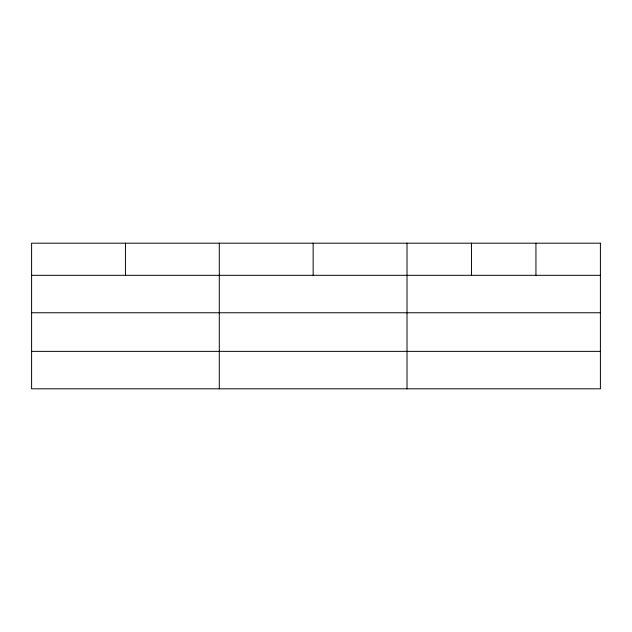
<?xml version="1.0" encoding="UTF-8"?>
<svg xmlns="http://www.w3.org/2000/svg" width="632" height="632" viewBox="0 0 632 632"><rect width="100%" height="100%" fill="white"/><g stroke="black" fill="none" stroke-linecap="round" stroke-linejoin="round"><path stroke-width="0.95" d="M31.6 275.315L600.4 275.315M31.6 312.769L600.4 312.769M31.6 351.36L600.4 351.36M535.936 243.186L535.936 275.315M471.472 243.186L471.472 275.315M407.008 243.186L407.008 388.814M313.156 243.186L313.156 275.315M219.304 243.186L219.304 388.814M125.452 243.186L125.452 275.315M600.4 243.186L31.6 243.186L31.6 388.814L600.4 388.814L600.4 243.186"/></g></svg>
